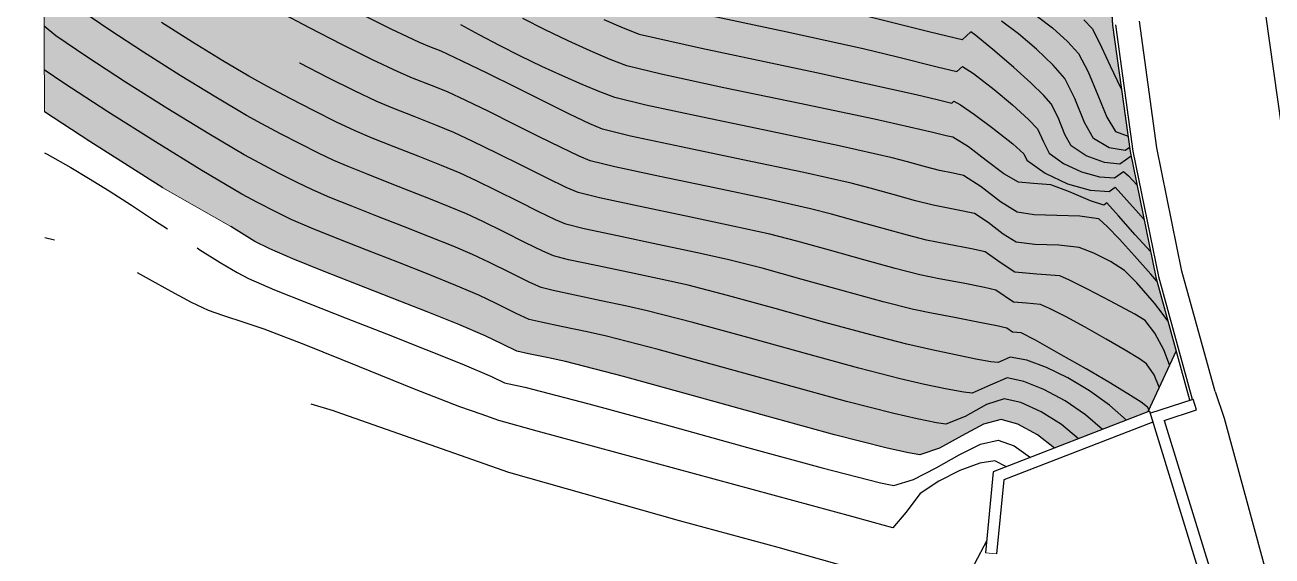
# Model space of a CAD drawing. Header units: millimetres. Extents: x -133 to 63340, y -143 to 109141.
# Drawn here: x 62298.9 to 62353.1, y 108537.2 to 108560.3 of the extents above; entities that cross this region are included whole.
import ezdxf

# ---------------------------------------------------------------- set-up
doc = ezdxf.new("R2010")
doc.units = ezdxf.units.MM
doc.header["$MEASUREMENT"] = 0
doc.linetypes.add('TRATTEGGIATA2', pattern=[9.525, 6.35, -3.175])
for name, color, linetype in [('Bâti', 7, 'Continuous'), ('colore lago', 131, 'Continuous'), ('Couronnement', 7, 'Continuous'), ('curve livello 1m', 2, 'Continuous'), ('curve livello 5m', 7, 'Continuous'), ('LIN025CO', 7, 'Continuous'), ('Per+Mod Surf', 7, 'Continuous'), ('Strade', 7, 'Continuous')]:
    doc.layers.add(name, color=color, linetype=linetype)
doc.layers.add('Colori bordi', color=5, linetype='Continuous', plot=False)
doc.layers.add('no_plot', color=5, linetype='Continuous', plot=False)

msp = doc.modelspace()

# ---------------------------------------------------------------- hatches: boundary and pattern name
at = {"layer": 'colore lago', "linetype": 'Continuous', "lineweight": 0}
msp.add_hatch(color=256, dxfattribs=at).paths.add_polyline_path([(62394.5204, 108712.2459), (62395.117, 108711.6764), (62395.6406, 108710.6293), (62394.8002, 108710.3922), (62399.2235, 108704.7825), (62412.5003, 108708.5285), (62413.2067, 108707.6326), (62407.7302, 108697.8512), (62412.1535, 108692.2416), (62412.9472, 108693.6591), (62412.9542, 108692.0976), (62414.0082, 108690.1294), (62414.5077, 108689.1966), (62414.9207, 108688.4253), (62415.1861, 108687.9297), (62415.5083, 108687.3279), (62416.2931, 108686.7942), (62417.1906, 108686.23), (62417.969, 108685.782), (62418.4846, 108685.537), (62419.1884, 108685.4527), (62419.9557, 108685.3699), (62420.4783, 108685.1894), (62421.2527, 108684.8739), (62422.0468, 108684.518), (62422.5163, 108684.2624), (62423.4994, 108683.254), (62424.8803, 108681.83), (62425.6772, 108681.0253), (62426.388, 108680.3128), (62426.9073, 108679.7976), (62427.1296, 108679.5849), (62427.6677, 108679.3514), (62428.2779, 108678.8906), (62429.1097, 108678.186), (62429.7272, 108677.6064), (62430.0884, 108677.2216), (62430.467, 108676.3439), (62430.811, 108675.2778), (62431.1702, 108674.5108), (62431.6141, 108674.232), (62432.1182, 108673.9293), (62432.7182, 108673.2212), (62433.3642, 108672.3188), (62433.9717, 108671.5972), (62434.4688, 108671.2781), (62434.9585, 108671.0103), (62435.4179, 108670.7577), (62435.9831, 108670.3933), (62436.7708, 108669.8635), (62437.6389, 108669.2648), (62438.4457, 108668.6941), (62439.3646, 108668.0159), (62440.4199, 108667.2144), (62441.2951, 108666.53), (62442.2044, 108665.791), (62443.0885, 108665.0571), (62443.8645, 108664.3988), (62444.449, 108663.8865), (62444.7591, 108663.591), (62445.3244, 108662.7111), (62445.8151, 108661.9895), (62446.4679, 108661.7513), (62448.1936, 108661.1408), (62446.5378, 108652.8014), (62446.3027, 108651.6172), (62440.9509, 108652.5219), (62435.4435, 108653.0423), (62429.8796, 108653.2134), (62424.3375, 108653.0217), (62418.7888, 108652.4748), (62413.313, 108651.5404), (62407.8947, 108650.2381), (62402.5829, 108648.6194), (62397.4028, 108646.6292), (62392.3471, 108644.2966), (62387.4709, 108641.6608), (62382.7641, 108638.6807), (62378.5736, 108635.667), (62374.4327, 108632.2574), (62370.3747, 108628.4632), (62367.341, 108625.2477), (62364.0711, 108621.403), (62361.5015, 108617.9735), (62358.4141, 108613.3566), (62355.6386, 108608.5282), (62353.1888, 108603.5582), (62351.0878, 108598.4147), (62349.3183, 108593.1368), (62347.9014, 108587.7584), (62346.8307, 108582.3046), (62346.1263, 108576.8084), (62345.7933, 108571.4278), (62345.8092, 108565.8708), (62346.181, 108560.3104), (62346.9476, 108554.8198), (62348.0569, 108549.3677), (62348.9382, 108546.1575), (62347.7101, 108543.5061), (62343.6536, 108541.931), (62342.917, 108542.5188), (62342.059, 108542.9833), (62341.337, 108543.1852), (62340.5752, 108542.9743), (62339.6342, 108542.4682), (62338.6626, 108541.9356), (62337.8087, 108541.6455), (62337.3125, 108541.7296), (62336.3871, 108541.9326), (62334.0999, 108542.5173), (62331.1652, 108543.3198), (62327.978, 108544.2057), (62324.9329, 108545.0408), (62322.4248, 108545.6908), (62321.6797, 108545.8539), (62320.815, 108546.034), (62320.3039, 108546.1522), (62319.6879, 108546.4466), (62318.9296, 108546.8157), (62317.7863, 108547.2996), (62316.4033, 108547.8555), (62314.8859, 108548.4511), (62313.3395, 108549.0541), (62311.8694, 108549.6324), (62310.5809, 108550.1538), (62309.5794, 108550.586), (62308.9211, 108550.911), (62307.8794, 108551.5619), (62304.9319, 108553.2472), (62301.7635, 108555.25), (62299.7834, 108556.5397), (62298.9389, 108745.4947), (62330.7416, 108763.2145), (62333.3772, 108761.0595), (62337.2747, 108758.1642), (62341.9795, 108755.3069), (62347.0136, 108752.0356), (62351.8854, 108748.4512), (62355.9183, 108746.3193), (62362.3694, 108741.3887), (62363.4846, 108740.874), (62364.5999, 108740.3594), (62363.7039, 108740.0266), (62362.3265, 108739.5151), (62367.187, 108734.2797), (62380.1191, 108739.0825), (62380.8954, 108738.2464), (62376.2242, 108728.0558), (62381.0848, 108722.8205), (62382.5581, 108726.0346), (62383.6394, 108725.543), (62383.921, 108725.2729), (62384.545, 108724.7826), (62385.3252, 108724.2188), (62386.1902, 108723.6166), (62387.0683, 108723.0109), (62387.888, 108722.4367), (62388.5779, 108721.9292), (62389.0664, 108721.5233), (62389.5101, 108720.9867), (62390.0985, 108720.2676), (62390.648, 108719.643), (62391.287, 108718.9268), (62391.6211, 108718.5385), (62391.925, 108717.8958), (62392.2269, 108717.0545), (62392.8338, 108715.1478), (62393.1436, 108714.2685), (62393.4608, 108713.5627)])

# ---------------------------------------------------------------- linework, layer by layer
at = {"layer": 'Bâti', "color": 2, "linetype": 'Continuous'}
for p, q in [((62347.8053, 108543.4565), (62349.6817, 108544.0549)), ((62349.8277, 108543.5972), (62349.6817, 108544.0549)), ((62347.7815, 108543.5338), (62351.6521, 108530.9916)), ((62348.4198, 108543.1323), (62349.8277, 108543.5972)), ((62348.4198, 108543.1323), (62352.1144, 108531.1397))]:
    msp.add_line(p, q, dxfattribs=at)
at = {"layer": 'Colori bordi', "linetype": 'Continuous', "lineweight": 0, "flags": 128}
msp.add_lwpolyline([(62345.8092, 108565.8708), (62346.181, 108560.3104), (62346.9476, 108554.8198), (62348.0569, 108549.3677), (62348.9382, 108546.1575), (62347.7101, 108543.5061), (62343.6536, 108541.931), (62342.917, 108542.5188), (62342.059, 108542.9833), (62341.337, 108543.1852), (62341.337, 108543.1852), (62340.5752, 108542.9743), (62339.6342, 108542.4682), (62338.6626, 108541.9356), (62337.8087, 108541.6455), (62337.8087, 108541.6455), (62337.3125, 108541.7296), (62336.3871, 108541.9326), (62336.3871, 108541.9326), (62334.0999, 108542.5173), (62331.1652, 108543.3198), (62327.978, 108544.2057), (62324.9329, 108545.0408), (62322.4248, 108545.6908), (62322.4248, 108545.6908), (62321.6797, 108545.8539), (62320.815, 108546.034), (62320.3039, 108546.1522), (62319.6879, 108546.4466), (62318.9296, 108546.8157), (62317.7863, 108547.2996), (62316.4033, 108547.8555), (62314.8859, 108548.4511), (62313.3395, 108549.0541), (62311.8694, 108549.6324), (62310.5809, 108550.1538), (62309.5794, 108550.586), (62309.5794, 108550.586), (62308.9211, 108550.911), (62307.8794, 108551.5619), (62304.9319, 108553.2472), (62301.7635, 108555.25), (62299.7834, 108556.5397), (62298.9389, 108745.4947)], dxfattribs=at)
at = {"layer": 'Couronnement', "color": 2, "linetype": 'Continuous'}
for p, q in [((62345.8092, 108565.8708), (62346.181, 108560.3105)), ((62352.82, 108560.7661), (62353.51, 108555.8422)), ((62346.181, 108560.3105), (62346.9476, 108554.8198)), ((62346.3005, 108560.3228), (62347.0659, 108554.8401)), ((62348.1019, 108554.976), (62347.3533, 108560.4757)), ((62346.9476, 108554.8198), (62348.0569, 108549.3677)), ((62347.0659, 108554.8401), (62348.1737, 108549.3956)), ((62349.1908, 108549.6208), (62348.1019, 108554.976)), ((62348.0569, 108549.3677), (62349.5228, 108544.0282)), ((62348.1737, 108549.3956), (62349.6385, 108544.06)), ((62350.6362, 108544.3902), (62349.1908, 108549.6208))]:
    msp.add_line(p, q, dxfattribs=at)
at = {"layer": 'curve livello 1m', "color": 152, "linetype": 'TRATTEGGIATA2', "ltscale": 5, "flags": 128}
msp.add_lwpolyline([(62340.7112, 108537.9219), (62340.1845, 108536.9116), (62339.5034, 108536.0444), (62338.8721, 108535.5806), (62338.8721, 108535.5806), (62335.4413, 108536.5481), (62331.6522, 108537.6167), (62327.37, 108538.7753), (62319.9536, 108540.8834), (62316.5393, 108542.0775), (62312.4505, 108543.5076), (62312.3456, 108543.5491), (62299.824, 108547.4482)], dxfattribs=at)
at = {"layer": 'curve livello 5m', "color": 2, "flags": 128}
for points in [[(62324.0779, 108560.5522), (62324.9234, 108560.1852), (62325.6191, 108559.9181), (62325.6191, 108559.9181), (62328.3286, 108559.305), (62333.3254, 108558.2435), (62337.6483, 108557.3013), (62338.5616, 108557.0758), (62339.1988, 108556.9217), (62339.2877, 108557.0038), (62339.5795, 108556.8493), (62340.1822, 108556.4319), (62340.9762, 108555.8385), (62341.8417, 108555.1555), (62342.3306, 108554.712), (62342.4602, 108554.4392), (62343.2557, 108553.873), (62344.2289, 108553.4161), (62345.2121, 108553.1321), (62346.0377, 108553.0846), (62346.2931, 108553.2693), (62347.3057, 108552.1346), (62347.55, 108551.8591)], [(62344.9304, 108560.5405), (62345.2929, 108560.1638), (62345.4204, 108559.9191), (62345.6972, 108559.348), (62346.0821, 108558.5374), (62346.5339, 108557.5741), (62346.5756, 108557.4844)], [(62348.2094, 108544.584), (62347.9812, 108545.1215), (62347.6493, 108545.6019), (62347.6493, 108545.6019), (62347.3543, 108545.807), (62346.7306, 108546.1884), (62345.9025, 108546.672), (62344.9944, 108547.1837), (62344.9944, 108547.1837), (62344.1573, 108547.6343), (62343.4361, 108548.0029), (62343.0469, 108548.179), (62343.0469, 108548.179), (62342.4482, 108548.2246), (62341.8819, 108548.2739), (62341.8819, 108548.2739), (62341.1139, 108548.8009), (62340.6231, 108548.9161), (62339.6903, 108549.0959), (62338.6438, 108549.2949), (62337.8119, 108549.4678), (62336.7432, 108549.741), (62335.3718, 108550.116), (62333.8825, 108550.53), (62332.4595, 108550.9202), (62331.2875, 108551.2239), (62329.693, 108551.5827), (62327.6618, 108552.0102), (62325.5952, 108552.4395), (62323.8946, 108552.8034), (62322.9615, 108553.0351), (62322.4398, 108553.2609), (62321.5893, 108553.6716), (62320.5434, 108554.191), (62319.4353, 108554.743), (62318.3987, 108555.2513), (62317.5667, 108555.6398), (62316.7913, 108555.9608), (62315.8396, 108556.3342), (62314.9139, 108556.6982), (62314.2163, 108556.9908), (62313.258, 108557.4471), (62312.1032, 108558.0233), (62310.8827, 108558.652), (62310.8693, 108558.6591)], [(62304.9319, 108553.2472), (62301.7635, 108555.25), (62299.7834, 108556.5397)], [(62343.6536, 108541.931), (62342.917, 108542.5188), (62342.059, 108542.9833), (62341.337, 108543.1852), (62341.337, 108543.1852), (62340.5752, 108542.9743), (62339.6342, 108542.4682), (62338.6626, 108541.9357), (62337.8087, 108541.6455), (62337.8087, 108541.6455), (62337.3125, 108541.7297), (62336.3871, 108541.9326), (62336.3871, 108541.9326), (62334.0999, 108542.5173), (62331.1652, 108543.3198), (62327.978, 108544.2057), (62324.9329, 108545.0408), (62322.4248, 108545.6908), (62322.4248, 108545.6908), (62321.6797, 108545.8539), (62320.815, 108546.034), (62320.3039, 108546.1522), (62319.6879, 108546.4466), (62318.9296, 108546.8157), (62317.7863, 108547.2997), (62316.4033, 108547.8555), (62314.8859, 108548.4511), (62313.3395, 108549.0541), (62311.8694, 108549.6324), (62310.5809, 108550.1538), (62309.5794, 108550.586), (62309.5794, 108550.586), (62308.9211, 108550.911), (62307.8794, 108551.5619)]]:
    msp.add_lwpolyline(points, dxfattribs=at)
at = {"layer": 'LIN025CO', "color": 2, "linetype": 'Continuous', "lineweight": 0}
msp.add_line((62340.6602, 108537.3941), (62341.1434, 108537.3474), dxfattribs=at)
at = {"layer": 'no_plot', "flags": 128}
for points in [[(62346.7844, 108543.1467), (62346.0499, 108543.8018), (62345.1792, 108544.4277), (62344.2423, 108544.9864), (62343.3094, 108545.44), (62342.4505, 108545.7505), (62341.7359, 108545.8799), (62341.7359, 108545.8799), (62341.213, 108545.6517), (62340.8976, 108545.6867), (62340.2476, 108545.8036), (62339.3581, 108545.9833), (62338.3244, 108546.2064), (62337.242, 108546.4537), (62337.242, 108546.4537), (62335.6858, 108546.8515), (62333.6892, 108547.3975), (62331.5207, 108548.0003), (62329.4489, 108548.5685), (62327.7424, 108549.0107), (62327.7424, 108549.0107), (62326.6233, 108549.2625), (62325.1976, 108549.5626), (62323.747, 108549.8639), (62322.5534, 108550.1193), (62321.8985, 108550.282), (62321.8985, 108550.282), (62321.4284, 108550.4894), (62320.6529, 108550.8683), (62319.7338, 108551.3264), (62318.8329, 108551.7711), (62318.1119, 108552.1102), (62318.1119, 108552.1102), (62317.4087, 108552.4078), (62316.5582, 108552.7497), (62315.625, 108553.1159), (62314.674, 108553.4868), (62313.7699, 108553.8424), (62312.9775, 108554.1631), (62312.3616, 108554.4289), (62312.3616, 108554.4289), (62311.6939, 108554.7468), (62310.8894, 108555.1482), (62310.0391, 108555.5862), (62309.2341, 108556.0138), (62308.5657, 108556.3842), (62307.2298, 108557.1724), (62305.6804, 108558.1236), (62304.0882, 108559.1301), (62302.6237, 108560.084), (62301.4575, 108560.8774)], [(62348.658, 108545.5525), (62348.4107, 108546.209), (62348.0168, 108546.9247), (62347.5946, 108547.485), (62347.5946, 108547.485), (62347.1521, 108547.7486), (62346.0955, 108548.3209), (62345.0971, 108548.8419), (62344.3099, 108549.2334), (62343.887, 108549.4173), (62343.887, 108549.4173), (62342.8831, 108549.4937), (62341.9337, 108549.5764), (62341.9337, 108549.5764), (62341.3036, 108550.0039), (62340.646, 108550.46), (62340.646, 108550.46), (62340.0525, 108550.5914), (62339.0025, 108550.7906), (62338.0969, 108550.9748), (62338.0969, 108550.9748), (62337.2718, 108551.1857), (62336.2132, 108551.4752), (62335.0634, 108551.7948), (62333.9649, 108552.0961), (62333.06, 108552.3306), (62333.06, 108552.3306), (62331.2279, 108552.7428), (62328.8939, 108553.2341), (62326.5193, 108553.7273), (62324.5652, 108554.1455), (62323.493, 108554.4117), (62323.493, 108554.4117), (62323.0059, 108554.619), (62322.2251, 108554.9916), (62321.2472, 108555.4744), (62320.1686, 108556.0122), (62319.0859, 108556.55), (62318.0955, 108557.0325), (62317.2941, 108557.4046), (62317.2941, 108557.4046), (62316.599, 108557.6888), (62315.7796, 108558.0092), (62315.1437, 108558.2717), (62315.1437, 108558.2717), (62314.04, 108558.7973), (62312.7101, 108559.4608), (62311.3046, 108560.1849), (62309.974, 108560.8917)], [(62348.58, 108547.4624), (62348.3387, 108547.8), (62348.0024, 108548.2295), (62348.0024, 108548.2295), (62347.2339, 108549.1079), (62346.7012, 108549.6466), (62346.7012, 108549.6466), (62346.0954, 108550.0345), (62345.3642, 108550.4082), (62344.727, 108550.6556), (62344.727, 108550.6556), (62343.8438, 108550.7535), (62342.8008, 108550.7732), (62341.9855, 108550.8789), (62341.9855, 108550.8789), (62341.4254, 108551.2252), (62340.7726, 108551.7372), (62340.1782, 108552.119), (62340.1782, 108552.119), (62339.4037, 108552.2795), (62338.3819, 108552.4818), (62338.3819, 108552.4818), (62337.6255, 108552.6776), (62336.6511, 108552.9465), (62335.6548, 108553.222), (62334.8326, 108553.4372), (62334.8326, 108553.4372), (62332.7628, 108553.9029), (62330.126, 108554.4579), (62327.4434, 108555.0151), (62325.2359, 108555.4875), (62324.0246, 108555.7883), (62324.0246, 108555.7883), (62323.4743, 108556.0225), (62322.5922, 108556.4434), (62321.4874, 108556.9888), (62320.2689, 108557.5964), (62319.0457, 108558.2039), (62317.9269, 108558.749), (62317.0215, 108559.1695), (62317.0215, 108559.1695), (62316.5316, 108559.3664), (62316.0711, 108559.5527), (62316.0711, 108559.5527), (62314.8221, 108560.1474), (62313.317, 108560.8984)], [(62347.8311, 108550.4774), (62347.1627, 108551.2041), (62347.1627, 108551.2041), (62346.4361, 108552.0232), (62345.9339, 108552.586), (62345.9339, 108552.586), (62345.8073, 108552.4944), (62345.2151, 108552.6737), (62344.3021, 108553.073), (62343.4969, 108553.3693), (62343.4969, 108553.3693), (62342.7521, 108553.4242), (62342.0891, 108553.4839), (62342.0891, 108553.4839), (62341.4504, 108553.8503), (62340.6962, 108554.4291), (62339.9268, 108555.0236), (62339.2424, 108555.4372), (62339.2424, 108555.4372), (62338.9519, 108555.4959), (62338.3777, 108555.6504), (62335.8326, 108556.2232), (62332.5903, 108556.9055), (62329.2915, 108557.5907), (62326.5771, 108558.1716), (62325.0876, 108558.5415), (62325.0876, 108558.5415), (62324.3641, 108558.8159), (62323.4956, 108559.1853), (62322.5363, 108559.6235), (62321.5406, 108560.1043), (62320.5627, 108560.6013)], [(62328.2218, 108560.826), (62332.0416, 108560.0146), (62335.3461, 108559.2943), (62336.845, 108558.9275), (62338.5681, 108558.4964), (62339.4218, 108558.2964), (62339.6556, 108558.5122), (62340.141, 108558.202), (62341.0413, 108557.5095), (62341.8351, 108556.8387), (62342.532, 108556.2065), (62342.9231, 108555.8024), (62343.1816, 108555.2408), (62343.4216, 108554.7526), (62344.0545, 108554.302), (62344.8289, 108553.9385), (62345.6112, 108553.7126), (62346.2681, 108553.6747), (62346.6522, 108553.9526), (62346.8715, 108553.755), (62347.2461, 108553.3525)], [(62346.9884, 108554.6192), (62346.4985, 108554.2649), (62345.822, 108554.3353), (62345.0385, 108554.632), (62344.383, 108555.066), (62344.383, 108555.066), (62344.109, 108555.5558), (62343.8183, 108556.2893), (62343.5155, 108556.8927), (62343.5155, 108556.8927), (62343.1915, 108557.2485), (62342.6234, 108557.7948), (62341.8899, 108558.4603), (62341.0695, 108559.1736), (62340.2409, 108559.8634), (62340.2409, 108559.8634), (62340.0235, 108560.0207), (62339.6448, 108559.6711), (62338.2622, 108559.995), (62335.4714, 108560.6932)], [(62342.921, 108560.6877), (62343.5662, 108560.1955), (62344.2252, 108559.5976), (62344.7004, 108559.0734), (62345.1224, 108558.2855), (62345.5331, 108557.2648), (62345.9288, 108556.3033), (62346.3059, 108555.6927), (62346.8547, 108555.4848)], [(62345.7408, 108542.7415), (62345.0032, 108543.3839), (62344.1212, 108543.9829), (62343.1944, 108544.4847), (62342.3218, 108544.8356), (62341.603, 108544.9817), (62341.603, 108544.9817), (62340.8671, 108544.6718), (62340.0783, 108544.3163), (62340.0783, 108544.3163), (62339.7244, 108544.3613), (62338.9887, 108544.5011), (62338.0175, 108544.7061), (62336.957, 108544.9467), (62336.957, 108544.9467), (62335.1572, 108545.4068), (62332.8479, 108546.0383), (62330.3398, 108546.7354), (62327.9436, 108547.3926), (62325.9699, 108547.9041), (62325.9699, 108547.9041), (62325.0884, 108548.1024), (62323.9655, 108548.3388), (62322.823, 108548.5761), (62321.8828, 108548.7773), (62321.3669, 108548.9054), (62321.3669, 108548.9054), (62320.8615, 108549.1335), (62320.0301, 108549.5444), (62319.1214, 108549.9957), (62318.3845, 108550.3453), (62318.3845, 108550.3453), (62317.5346, 108550.7051), (62316.5066, 108551.1183), (62315.3786, 108551.561), (62314.2292, 108552.0092), (62313.1364, 108552.4391), (62312.1786, 108552.8266), (62311.4342, 108553.1479), (62311.4342, 108553.1479), (62310.7618, 108553.4704), (62309.9499, 108553.8807), (62309.1377, 108554.307), (62308.4646, 108554.6776), (62306.9277, 108555.5844), (62305.1451, 108556.6788), (62303.3133, 108557.8367), (62301.6284, 108558.9341), (62300.2867, 108559.847), (62299.7668, 108560.2569)], [(62347.7608, 108543.6156), (62347.7039, 108543.7189), (62347.4217, 108543.9269), (62346.8378, 108544.2987), (62346.0197, 108544.7941), (62345.0351, 108545.3727), (62343.9516, 108545.9944), (62342.8367, 108546.6188), (62342.8367, 108546.6188), (62342.2069, 108546.9407), (62341.8301, 108546.9714), (62341.5817, 108547.1418), (62341.1559, 108547.2469), (62340.3311, 108547.4098), (62339.3137, 108547.6021), (62338.3102, 108547.7952), (62337.527, 108547.9607), (62337.527, 108547.9607), (62336.2145, 108548.2963), (62334.5305, 108548.7567), (62332.7016, 108549.2651), (62330.9542, 108549.7443), (62329.515, 108550.1173), (62329.515, 108550.1173), (62328.1582, 108550.4226), (62326.4297, 108550.7864), (62324.6711, 108551.1517), (62323.224, 108551.4614), (62322.43, 108551.6585), (62322.43, 108551.6585), (62321.9861, 108551.8506), (62321.2623, 108552.2001), (62320.3723, 108552.6421), (62319.4294, 108553.1118), (62318.5472, 108553.5444), (62317.8393, 108553.875), (62317.8393, 108553.875), (62317.0248, 108554.2154), (62316.0218, 108554.6121), (62314.9711, 108555.0221), (62314.0133, 108555.4023), (62313.289, 108555.7098), (62313.289, 108555.7098), (62312.4759, 108556.0969), (62311.4963, 108556.5858), (62310.4609, 108557.1191), (62309.4808, 108557.6398), (62308.6668, 108558.0908), (62307.5319, 108558.7603), (62306.2157, 108559.5684), (62304.8631, 108560.4234)], [(62348.1083, 108549.1805), (62347.8408, 108549.4951), (62347.1352, 108550.2934), (62346.4794, 108551.0077), (62345.9436, 108551.5614), (62345.5982, 108551.878), (62345.5982, 108551.878), (62345.5671, 108551.8939), (62344.7529, 108552.0061), (62343.753, 108552.032), (62342.7776, 108552.0607), (62342.0373, 108552.1814), (62342.0373, 108552.1814), (62341.3161, 108552.6272), (62340.4757, 108553.2866), (62339.7103, 108553.7781), (62339.7103, 108553.7781), (62339.2604, 108553.8713), (62338.6669, 108553.9889), (62338.6669, 108553.9889), (62338.0473, 108554.1518), (62337.2701, 108554.3674), (62336.6051, 108554.5438), (62336.6051, 108554.5438), (62334.2977, 108555.0631), (62331.3582, 108555.6817), (62328.3675, 108556.3029), (62325.9065, 108556.8296), (62324.5561, 108557.1649), (62324.5561, 108557.1649), (62323.9033, 108557.4082), (62323.1374, 108557.724), (62322.2886, 108558.0978), (62321.3876, 108558.5149), (62320.4647, 108558.9605), (62319.5502, 108559.42), (62318.6748, 108559.8786), (62317.8687, 108560.3217)], [(62346.923, 108554.9954), (62346.729, 108554.855), (62346.0289, 108554.9833), (62345.3444, 108555.3793), (62345.3444, 108555.3793), (62344.9539, 108556.0775), (62344.5395, 108557.123), (62344.108, 108557.9831), (62344.108, 108557.9831), (62343.5964, 108558.5683), (62342.8823, 108559.2566), (62342.0944, 108559.9309), (62341.3614, 108560.4747)], [(62344.6972, 108542.3362), (62343.9575, 108542.9589), (62343.0722, 108543.5123), (62342.1926, 108543.9144), (62341.47, 108544.0834), (62341.47, 108544.0834), (62340.7089, 108543.8256), (62339.7827, 108543.306), (62338.9435, 108542.9809), (62338.9435, 108542.9809), (62338.5331, 108543.041), (62337.6918, 108543.2109), (62336.672, 108543.4396), (62336.672, 108543.4396), (62334.6285, 108543.9621), (62332.0066, 108544.679), (62329.1589, 108545.4706), (62326.4383, 108546.2167), (62324.1973, 108546.7974), (62324.1973, 108546.7974), (62323.3587, 108546.9839), (62322.3078, 108547.2032), (62321.3612, 108547.4024), (62320.8354, 108547.5288), (62320.8354, 108547.5288), (62320.2813, 108547.7858), (62319.4116, 108548.2184), (62318.657, 108548.5805), (62318.657, 108548.5805), (62317.6605, 108549.0024), (62316.4549, 108549.4869), (62315.1323, 108550.006), (62313.7843, 108550.5317), (62312.5029, 108551.0358), (62311.3798, 108551.4902), (62310.5068, 108551.8669), (62310.5068, 108551.8669), (62309.8324, 108552.194), (62309.0385, 108552.6029), (62308.3635, 108552.971), (62306.6255, 108553.9964), (62304.6098, 108555.234), (62302.5384, 108556.5434), (62300.6331, 108557.7843), (62299.7752, 108558.368)], [(62299.7913, 108554.7576), (62299.9088, 108554.6962), (62300.9319, 108554.1277), (62300.9319, 108554.1277), (62301.7014, 108553.6667), (62302.5917, 108553.1071), (62303.5617, 108552.4826), (62304.5699, 108551.8266), (62305.1247, 108551.4657)], [(62300.2245, 108550.9631), (62299.8078, 108551.0731)], [(62306.4177, 108550.6306), (62306.5365, 108550.5542), (62307.4122, 108550.0047), (62308.1613, 108549.5579), (62308.1613, 108549.5579), (62308.6521, 108549.305), (62309.7821, 108548.8174), (62311.2359, 108548.2291), (62312.8947, 108547.5766), (62314.6396, 108546.8962), (62316.3517, 108546.2242), (62317.9122, 108545.597), (62319.2022, 108545.0509), (62319.7724, 108544.7756), (62320.6523, 108544.5842), (62323.4276, 108543.8649), (62326.7971, 108542.9409), (62330.3239, 108541.9606), (62333.5712, 108541.0726), (62336.1021, 108540.4256), (62336.674, 108540.3101), (62337.5328, 108540.5722), (62338.5128, 108541.0777), (62339.5164, 108541.6498), (62340.446, 108542.1118), (62341.204, 108542.287), (62341.902, 108542.0381), (62342.61, 108541.5258)], [(62341.5664, 108541.1205), (62341.071, 108541.3887), (62340.4141, 108541.2828), (62339.5519, 108540.9668), (62338.6366, 108540.5071), (62337.8206, 108539.9703), (62337.8206, 108539.9703), (62337.1963, 108539.1423), (62336.6401, 108538.4674), (62336.6401, 108538.4674), (62335.7947, 108538.7058), (62334.861, 108538.9691), (62321.193, 108542.6671), (62319.5213, 108543.1423), (62318.7517, 108543.4114), (62317.8301, 108543.7338), (62315.858, 108544.5018), (62313.4696, 108545.4635), (62311.1357, 108546.4023), (62309.3268, 108547.1018), (62309.3268, 108547.1018), (62308.5004, 108547.3808), (62307.5361, 108547.6941), (62306.9105, 108547.9118), (62306.1685, 108548.2663), (62305.2886, 108548.7366), (62304.3481, 108549.2594), (62303.8326, 108549.5453)]]:
    msp.add_lwpolyline(points, dxfattribs=at)
at = {"layer": 'Per+Mod Surf', "color": 2, "linetype": 'Continuous'}
for p, q in [((62348.9382, 108546.1576), (62347.7101, 108543.5061)), ((62347.7815, 108543.5338), (62340.9987, 108540.9001)), ((62347.925, 108543.0688), (62341.4532, 108540.5558)), ((62340.9987, 108540.9001), (62340.6602, 108537.3941)), ((62341.4532, 108540.5558), (62341.1434, 108537.3474))]:
    msp.add_line(p, q, dxfattribs=at)
at = {"layer": 'Strade', "color": 2, "linetype": 'Continuous', "flags": 128}
msp.add_lwpolyline([(62350.6362, 108544.3902), (62351.0224, 108543.2369), (62353.9455, 108532.4749), (62355.1243, 108526.9201), (62355.8323, 108521.7792), (62355.9145, 108516.5765), (62355.4698, 108512.2715), (62354.1941, 108507.5117), (62352.0658, 108502.8542), (62349.408, 108498.7733), (62346.4174, 108495.3339), (62346.1094, 108495.0297), (62340.6596, 108490.8021), (62336.0616, 108488.4796), (62331.0774, 108487.1278), (62328.4463, 108486.8338), (62324.2837, 108486.9279), (62319.3934, 108487.0892), (62314.2722, 108487.4073), (62308.46, 108487.9542), (62300.0891, 108488.1232)], dxfattribs=at)

doc.saveas('drawing.dxf')
